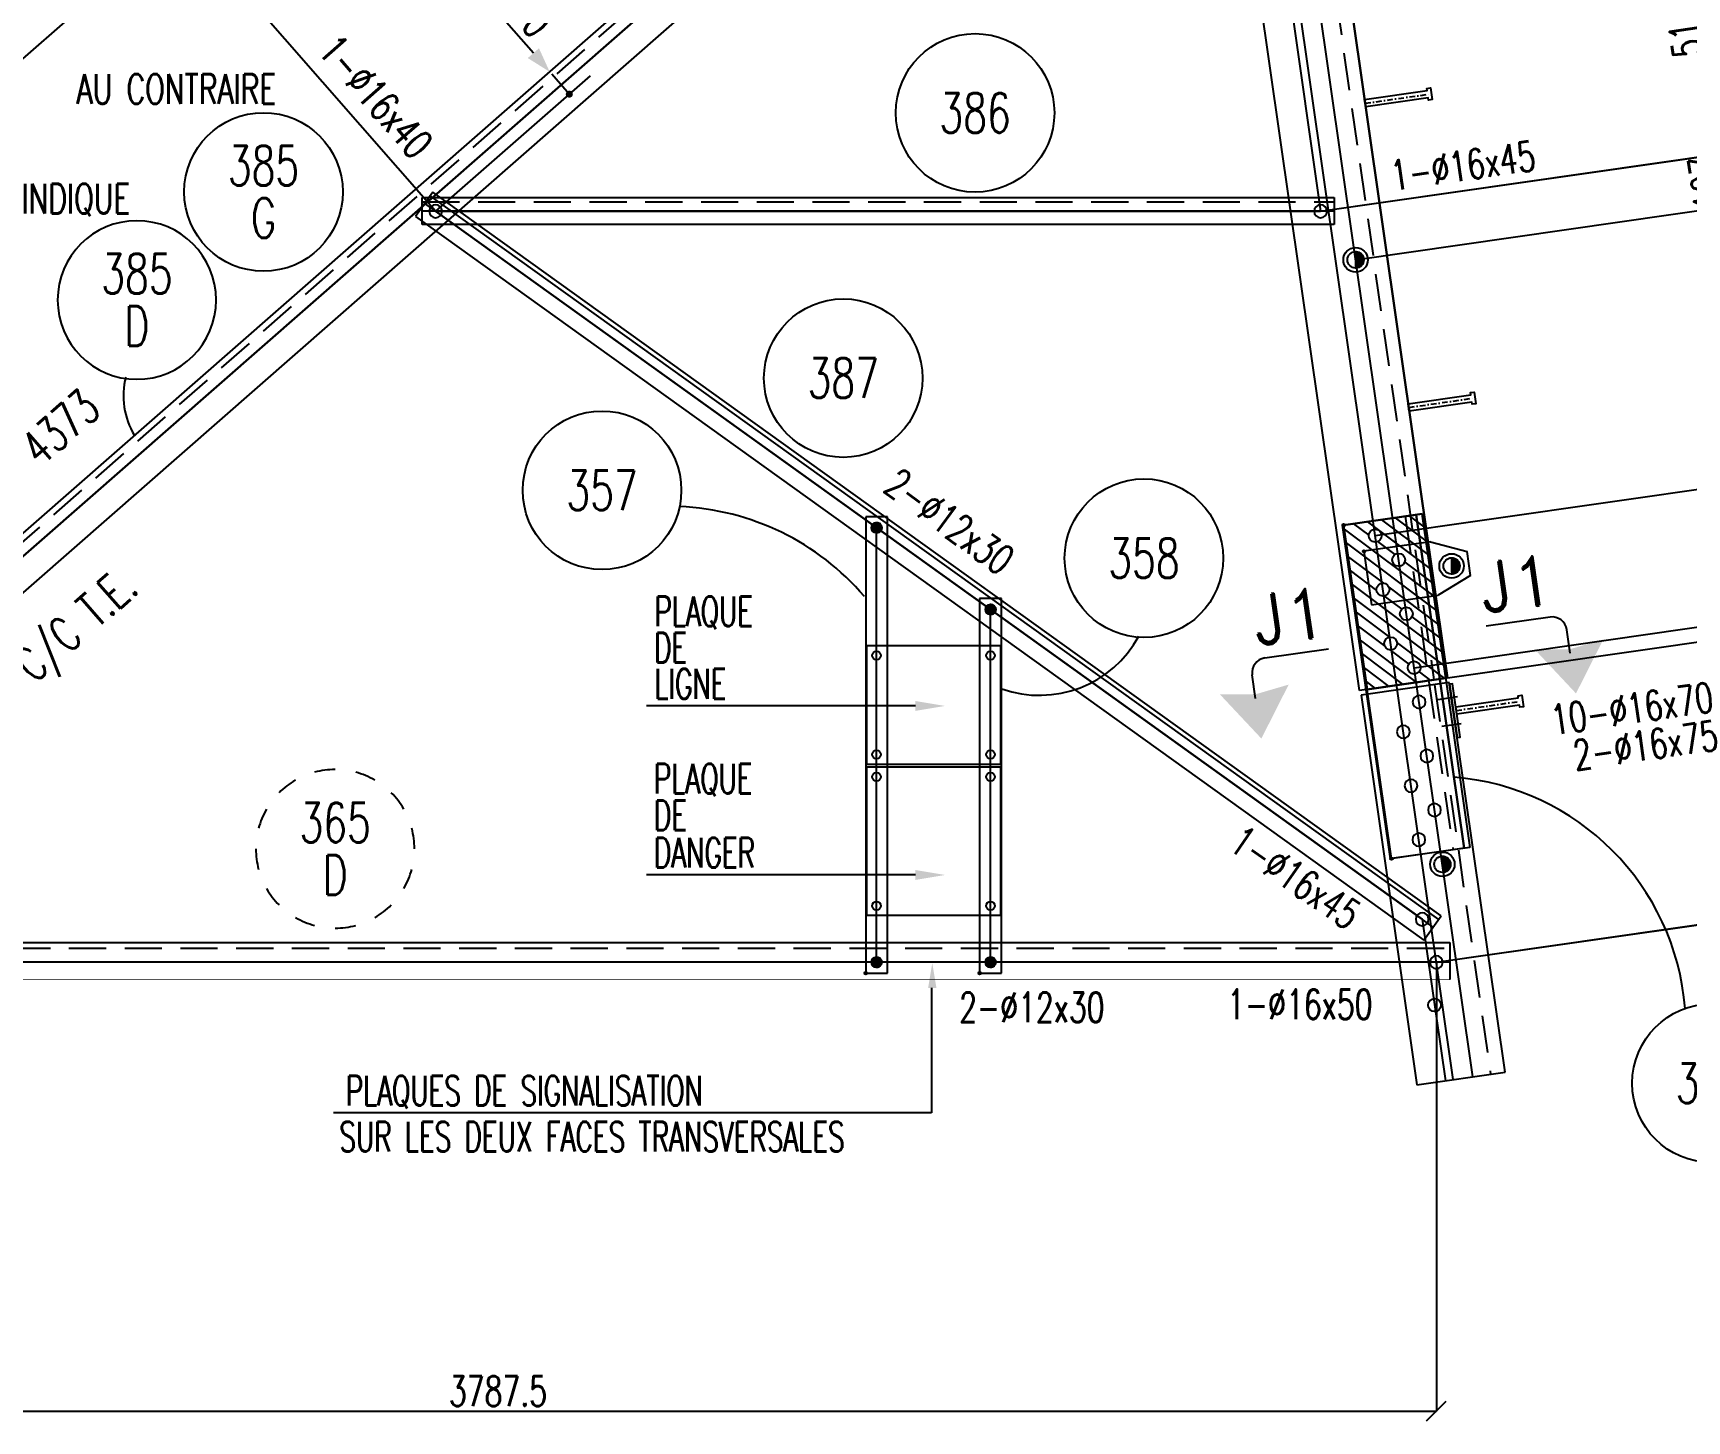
# Model space of a CAD drawing. Extents: x 142141 to 158361, y -148739 to -137259.
# Drawn here: x 149598 to 152935, y -146010 to -143209 of the extents above; entities that cross this region are included whole.
import ezdxf
from ezdxf.enums import TextEntityAlignment as Align

# ---------------------------------------------------------------- set-up
doc = ezdxf.new("R2010")
doc.units = 0
doc.header["$LTSCALE"] = 150
doc.header["$MEASUREMENT"] = 0
doc.header["$PDMODE"] = 33
doc.header["$PDSIZE"] = 5
doc.linetypes.add('DASHDOT', pattern=[1, 0.5, -0.25, 0, -0.25])
doc.linetypes.add('DASHED', pattern=[0.75, 0.5, -0.25])
doc.layers.get('0').update_dxf_attribs({"linetype": 'CONTINUOUS'})
for name, color, linetype in [('ASSI', 6, 'CONTINUOUS'), ('BOLLINI_1', 7, 'CONTINUOUS'), ('BOLLINI_5', 7, 'CONTINUOUS'), ('Echelon', 3, 'CONTINUOUS'), ('FORI', 2, 'CONTINUOUS'), ('LINEA_ANG', 2, 'CONTINUOUS'), ('LINEE_PIASTRA', 2, 'CONTINUOUS'), ('LINEE_PIASTRE', 2, 'CONTINUOUS'), ('LS', 7, 'CONTINUOUS'), ('LSP', 3, 'CONTINUOUS'), ('MZ', 6, 'DASHDOT'), ('PIASTRE', 5, 'CONTINUOUS'), ('QT_MAL', 7, 'CONTINUOUS'), ('QT_MPR', 7, 'CONTINUOUS'), ('QT_MSP', 7, 'CONTINUOUS'), ('TESTI_A_P', 7, 'CONTINUOUS'), ('TRAT-Y', 7, 'DASHED')]:
    doc.layers.add(name, color=color, linetype=linetype)
doc.styles.add('QUOTE', font='ROMANS8.SHX', dxfattribs={"width": 0.7})
doc.styles.add('RD', font='ROMAND8.SHX', dxfattribs={"width": 0.7})
doc.styles.add('RQL', font='ROMANS8.SHX', dxfattribs={"width": 0.7})
doc.styles.add('RS', font='ROMANS8.shx', dxfattribs={"width": 0.7})
doc.styles.get("Standard").update_dxf_attribs({"font": 'ROMANS8.SHX', "width": 0.7})
doc.dimstyles.new('FRECCE1', dxfattribs={"dimtxt": 60, "dimasz": 6.6667, "dimexe": 0, "dimexo": 0, "dimgap": 1, "dimtad": 1, "dimzin": 0, "dimdsep": 46, "dimtxsty": 'RS', "dimblk1": 'QUOTP', "dimblk2": 'QUOTF', "dimsah": 1, "dimcen": 0, "dimclrd": 2, "dimclre": 2, "dimclrt": 7, "dimadec": 0, "dimazin": 0, "dimtfac": 1, "dimtix": 1, "dimtmove": 2, "dimatfit": 3, "dimldrblk": 'QUOTP', "dimfxl": 1, "dimtolj": 1, "dimtzin": 0, "dimarcsym": 0})
doc.dimstyles.new('TRATTO', dxfattribs={"dimscale": 0, "dimtxt": 60, "dimasz": 40, "dimexe": 0, "dimexo": 0, "dimgap": 10, "dimtad": 1, "dimrnd": 0.5, "dimdsep": 46, "dimtxsty": 'RS', "dimblk1": 'OBLIQUE', "dimblk2": 'OBLIQUE', "dimsah": 1, "dimcen": 0.09, "dimclrd": 2, "dimclre": 2, "dimclrt": 7, "dimadec": 0, "dimazin": 0, "dimtfac": 1, "dimtix": 1, "dimtmove": 2, "dimatfit": 3, "dimfxl": 1, "dimtolj": 1, "dimtzin": 0, "dimarcsym": 0})

# ---------------------------------------------------------------- blocks, each defined once
blk = doc.blocks.new('P20')
at = {"color": 0}
for p, q in [((0, 0.98), (0.02, 1)), ((0, 0.94), (0.06, 1)), ((1, -0.01), (0, 0.99)), ((0, 0.89), (0.1, 0.99)), ((0, 0.85), (0.14, 0.99)), ((0, 0.8), (0.18, 0.98)), ((0, 0.76), (0.22, 0.98)), ((0, 0.71), (0.25, 0.97)), ((0, 0.67), (0.29, 0.96)), ((1, -0.05), (0, 0.95)), ((0, 0.62), (0.32, 0.95)), ((0, 0.58), (0.36, 0.93)), ((0, 0.53), (0.39, 0.92)), ((0, 0.49), (0.42, 0.91)), ((1, -0.09), (0, 0.9)), ((0, 0.44), (0.45, 0.89)), ((0, 0.4), (0.48, 0.88)), ((0.99, -0.13), (0, 0.86)), ((0, 0.35), (0.51, 0.86)), ((0, 0.31), (0.54, 0.84)), ((0, 0.26), (0.56, 0.83)), ((0.99, -0.17), (0, 0.81)), ((0, 0.22), (0.59, 0.81)), ((0, 0.17), (0.61, 0.79)), ((0.98, -0.21), (0, 0.77)), ((0, 0.13), (0.64, 0.77)), ((0, 0.08), (0.66, 0.75)), ((0, 0.04), (0.69, 0.73)), ((0.97, -0.25), (0, 0.72)), ((0, -0.01), (0.71, 0.7)), ((0.96, -0.28), (0, 0.68)), ((0, -0.05), (0.73, 0.68)), ((0, -0.1), (0.75, 0.66)), ((0.95, -0.32), (0, 0.63)), ((0, -0.14), (0.77, 0.63)), ((0, -0.19), (0.79, 0.61)), ((0.94, -0.35), (0, 0.59)), ((0, -0.23), (0.81, 0.58)), ((0, -0.28), (0.83, 0.56)), ((0.92, -0.38), (0, 0.54)), ((0, -0.32), (0.85, 0.53)), ((0.91, -0.41), (0, 0.5)), ((0, -0.36), (0.87, 0.5)), ((0, -0.41), (0.88, 0.47)), ((0.9, -0.44), (0, 0.45)), ((0, -0.45), (0.9, 0.44)), ((0.88, -0.47), (0, 0.41)), ((0, -0.5), (0.91, 0.41)), ((0, -0.54), (0.92, 0.38)), ((0.87, -0.5), (0, 0.36)), ((0, -0.59), (0.94, 0.35)), ((0.85, -0.53), (0, 0.32)), ((0, -0.63), (0.95, 0.31)), ((0, -0.68), (0.96, 0.28)), ((0.83, -0.56), (0, 0.27)), ((0, -0.72), (0.97, 0.25)), ((0.81, -0.58), (0, 0.23)), ((0, -0.77), (0.98, 0.21)), ((0.79, -0.61), (0, 0.18)), ((0, -0.81), (0.99, 0.17)), ((0.77, -0.63), (0, 0.14)), ((0, -0.86), (0.99, 0.13)), ((0.75, -0.66), (0, 0.09)), ((0, -0.9), (1, 0.09)), ((0.73, -0.68), (0, 0.05)), ((0, -0.95), (1, 0.05)), ((0.71, -0.7), (0, 0.01)), ((0, -0.99), (1, 0.01)), ((1, 0.04), (0.04, 1)), ((1, 0.09), (0.09, 1)), ((0.99, 0.14), (0.14, 0.99)), ((0.98, 0.19), (0.19, 0.98)), ((0.97, 0.25), (0.25, 0.97)), ((0.95, 0.31), (0.31, 0.95)), ((0.92, 0.38), (0.38, 0.92)), ((0.88, 0.47), (0.47, 0.88)), ((0.81, 0.59), (0.59, 0.81)), ((0.69, -0.73), (0, -0.04)), ((0.66, -0.75), (0, -0.08)), ((0.64, -0.77), (0, -0.13)), ((0.61, -0.79), (0, -0.17)), ((0.59, -0.81), (0, -0.22)), ((0.56, -0.83), (0, -0.26)), ((0.54, -0.84), (0, -0.31)), ((0.51, -0.86), (0, -0.35)), ((0.48, -0.88), (0, -0.4)), ((0.45, -0.89), (0, -0.44)), ((0.42, -0.91), (0, -0.49)), ((0.39, -0.92), (0, -0.53)), ((0.36, -0.93), (0, -0.58)), ((0.32, -0.95), (0, -0.62)), ((0.29, -0.96), (0, -0.67)), ((0.25, -0.97), (0, -0.71)), ((0.22, -0.98), (0, -0.76)), ((0.18, -0.98), (0, -0.8)), ((0.14, -0.99), (0, -0.85)), ((0.1, -0.99), (0, -0.89)), ((0.04, -1), (1, -0.04)), ((0.09, -1), (1, -0.09)), ((0.14, -0.99), (0.99, -0.14)), ((0.19, -0.98), (0.98, -0.19)), ((0.25, -0.97), (0.97, -0.25)), ((0.31, -0.95), (0.95, -0.31)), ((0.38, -0.92), (0.92, -0.38)), ((0.47, -0.88), (0.88, -0.47)), ((0.59, -0.81), (0.81, -0.59))]:
    blk.add_line(p, q, dxfattribs=at)
for radius in [1.5, 1]:
    blk.add_circle((0, 0), radius)
blk = doc.blocks.new('MRKR_98')
blk.add_point((0, 0))
at = {"color": 7, "style": 'QUOTE', "width": 0.5, "flags": 1}
for tag, p in [('TI', (3.73, 6.83)), ('AUX2', (3.71, 4.93)), ('NFORI', (3.72, 5.3)), ('DI_S', (3.73, 6.42)), ('D_S', (3.73, 6.02)), ('E_S', (3.73, 5.68)), ('AUX1', (3.73, 4.19)), ('FAM', (3.73, 4.55)), ('COMMESSA', (3.73, 3.85)), ('MD', (3.73, 3.51)), ('MP', (3.73, 3.16)), ('LARGHEZZA', (3.73, 2.82)), ('SPESSORE', (3.73, 2.48)), ('NP', (3.73, 2.14)), ('SV', (3.73, 1.79)), ('PESO', (3.73, 1.45)), ('QUA', (3.73, 1.11)), ('LUN', (3.73, 0.76)), ('PROF', (3.73, 0.42)), ('POS', (3.73, 0.08))]:
    blk.add_attdef(tag, p, '', height=0.2, dxfattribs=at)
at = {"color": 7, "flags": 1}
for tag, p in [('LAV1', (5.26, 6.88)), ('LAV2', (5.26, 6.55)), ('LAV3', (5.26, 6.21)), ('LAV4', (5.26, 5.88)), ('LAV5', (5.26, 5.55)), ('LAV6', (5.26, 5.21)), ('LAV7', (5.26, 4.88)), ('LAV8', (5.26, 4.55)), ('LAV9', (5.26, 4.21)), ('LAV10', (5.26, 3.88))]:
    blk.add_attdef(tag, p, '', height=0.2, dxfattribs=at)
blk = doc.blocks.new('ASSE98')
blk.add_line((0, 0), (1, 0))
at = {"color": 7, "style": 'QUOTE', "width": 0.5, "flags": 1}
for tag, p in [('TI', (1.38308, 6.82731)), ('DI_S', (1.38308, 6.42178)), ('D_S', (1.38308, 6.02092)), ('E_S', (1.38308, 5.68065)), ('NFORI', (1.36454, 5.29792)), ('ALAR', (1.36349, 4.93246)), ('FAM', (1.3775, 4.54645)), ('ALA', (1.38308, 4.19257)), ('DISP2', (1.38308, 3.84971)), ('DISP1', (1.38308, 3.50686)), ('PINZAF', (1.38308, 3.164)), ('PINZAI', (1.38308, 2.82114)), ('TRP', (1.38308, 2.47829)), ('NP', (1.38308, 2.13543)), ('SV', (1.38308, 1.79257)), ('PESO', (1.38308, 1.44971)), ('QUA', (1.38308, 1.10686)), ('LUN', (1.38308, 0.764)), ('PROF', (1.38308, 0.42114)), ('POS', (1.38308, 0.07829))]:
    blk.add_attdef(tag, p, '', height=0.2, dxfattribs=at)
at = {"color": 7, "flags": 1}
for tag, p in [('LAV1', (3.07431, 6.82847)), ('LAV2', (3.07431, 6.49513)), ('LAV3', (3.07431, 6.1618)), ('LAV4', (3.07431, 5.82847)), ('LAV5', (3.07431, 5.49513)), ('LAV6', (3.07431, 5.1618)), ('LAV7', (3.07431, 4.82847)), ('LAV8', (3.07431, 4.49513)), ('LAV9', (3.07431, 4.1618)), ('LAV10', (3.07431, 3.82847))]:
    blk.add_attdef(tag, p, '', height=0.2, dxfattribs=at)
blk = doc.blocks.new('16')
blk.add_circle((0, 0), 1)
blk = doc.blocks.new('A$C6E393FD9')
at = {"layer": 'Echelon'}
blk.add_lwpolyline([(2.5, 0), (0, 19.8), (168.6, 41.4), (167.9, 47.2), (177.8, 48.5), (181.8, 17.1), (171.9, 15.8), (171.2, 21.6), (2.5, 0)], close=True, dxfattribs=at)
at = {"layer": 'MZ', "ltscale": 0.2}
blk.add_line((1.3, 9.9), (179.8, 32.8), dxfattribs=at)
blk = doc.blocks.new('_OBLIQUE')
at = {"color": 0, "linetype": 'ByBlock'}
blk.add_line((-0.5, -0.5), (0.5, 0.5), dxfattribs=at)
blk = doc.blocks.new('*D36')
at = {"layer": 'QT_MPR', "color": 2, "lineweight": -2, "transparency": 16777216}
for p, q in [((151994.7, -142052.9), (153482.5, -141839.4)), ((153482.5, -141839.4), (153699.6, -143352.8)), ((152196, -143568.5), (153699.6, -143352.8))]:
    blk.add_line(p, q, dxfattribs=at)
at = {"layer": 'QT_MPR', "color": 2, "lineweight": -2, "transparency": 16777216, "xscale": 40, "yscale": 40, "zscale": 40}
for p, rotation in [((153482.5, -141839.4), 98.1661393023543), ((153699.6, -143352.8), 278.1661393023543)]:
    blk.add_blockref('_OBLIQUE', p, dxfattribs=dict(at, rotation=rotation))
at = {"layer": 'QT_MPR', "color": 7, "transparency": 16777216, "insert": (153551.4, -142601.8), "char_height": 60, "attachment_point": 5, "rotation": 98.1661, "style": 'RS'}
blk.add_mtext('\\A1;1529', dxfattribs=at)
blk = doc.blocks.new('*D37')
at = {"layer": 'QT_MPR', "color": 2, "lineweight": -2, "transparency": 16777216}
for p, q in [((152196, -143568.5), (153699.6, -143352.8)), ((153699.6, -143352.8), (153917.4, -144870.7)), ((152429.7, -145084.2), (153917.4, -144870.7))]:
    blk.add_line(p, q, dxfattribs=at)
at = {"layer": 'QT_MPR', "color": 2, "lineweight": -2, "transparency": 16777216, "xscale": 40, "yscale": 40, "zscale": 40}
for p, rotation in [((153699.6, -143352.8), 98.1661393023543), ((153917.4, -144870.7), 278.1661393023543)]:
    blk.add_blockref('_OBLIQUE', p, dxfattribs=dict(at, rotation=rotation))
at = {"layer": 'QT_MPR', "color": 7, "transparency": 16777216, "insert": (153768.9, -144117.4), "char_height": 60, "attachment_point": 5, "rotation": 98.1661, "style": 'RS'}
blk.add_mtext('\\A1;1533.5', dxfattribs=at)
blk = doc.blocks.new('*D41')
at = {"layer": 'QT_MPR', "color": 2, "lineweight": -2, "transparency": 16777216}
for p, q in [((151992.3, -142149.2), (153149.5, -141983.1)), ((153149.5, -141983.1), (153353.2, -143402.5)), ((152196, -143568.5), (153353.2, -143402.5))]:
    blk.add_line(p, q, dxfattribs=at)
at = {"layer": 'QT_MPR', "color": 2, "lineweight": -2, "transparency": 16777216, "xscale": 40, "yscale": 40, "zscale": 40}
for p, rotation in [((153149.5, -141983.1), 98.1661393023543), ((153353.2, -143402.5), 278.1661393023543)]:
    blk.add_blockref('_OBLIQUE', p, dxfattribs=dict(at, rotation=rotation))
at = {"layer": 'QT_MPR', "color": 7, "transparency": 16777216, "insert": (153211.7, -142698.5), "char_height": 60, "attachment_point": 5, "rotation": 98.1661, "style": 'RS'}
blk.add_mtext('\\A1;1434', dxfattribs=at)
blk = doc.blocks.new('*D42')
at = {"layer": 'QT_MPR', "color": 2, "lineweight": -2, "transparency": 16777216}
for p, q in [((152196, -143568.5), (153353.2, -143402.5)), ((153353.2, -143402.5), (153447.4, -144059.4)), ((152306.1, -144223.2), (153447.4, -144059.4))]:
    blk.add_line(p, q, dxfattribs=at)
at = {"layer": 'QT_MPR', "color": 2, "lineweight": -2, "transparency": 16777216, "xscale": 40, "yscale": 40, "zscale": 40}
for p, rotation in [((153353.2, -143402.5), 98.1661393023543), ((153447.4, -144059.4), 278.1661393023543)]:
    blk.add_blockref('_OBLIQUE', p, dxfattribs=dict(at, rotation=rotation))
at = {"layer": 'QT_MPR', "color": 7, "transparency": 16777216, "insert": (153360.7, -143736.6), "char_height": 60, "attachment_point": 5, "rotation": 98.1661, "style": 'RS'}
blk.add_mtext('\\A1;663.5', dxfattribs=at)
blk = doc.blocks.new('*D43')
at = {"layer": 'QT_MPR', "color": 2, "lineweight": -2, "transparency": 16777216}
for p, q in [((152306.1, -144223.2), (153447.4, -144059.4)), ((153447.4, -144059.4), (153486.5, -144331.6)), ((152384.8, -144489.7), (153486.5, -144331.6))]:
    blk.add_line(p, q, dxfattribs=at)
at = {"layer": 'QT_MPR', "color": 2, "lineweight": -2, "transparency": 16777216, "xscale": 40, "yscale": 40, "zscale": 40}
for p, rotation in [((153447.4, -144059.4), 98.1661393023543), ((153486.5, -144331.6), 278.1661393023543)]:
    blk.add_blockref('_OBLIQUE', p, dxfattribs=dict(at, rotation=rotation))
at = {"layer": 'QT_MPR', "color": 7, "transparency": 16777216, "insert": (153516.3, -144191.5), "char_height": 60, "attachment_point": 5, "rotation": 98.1661, "style": 'RS'}
blk.add_mtext('\\A1;55x5', dxfattribs=at)
blk = doc.blocks.new('*D44')
at = {"layer": 'QT_MPR', "color": 2, "lineweight": -2, "transparency": 16777216}
for p, q in [((152306.1, -144223.2), (153447.4, -144059.4)), ((153447.4, -144059.4), (153486.5, -144331.6)), ((152384.8, -144489.7), (153486.5, -144331.6))]:
    blk.add_line(p, q, dxfattribs=at)
at = {"layer": 'QT_MPR', "color": 2, "lineweight": -2, "transparency": 16777216, "xscale": 40, "yscale": 40, "zscale": 40}
for p, rotation in [((153447.4, -144059.4), 98.1661393023543), ((153486.5, -144331.6), 278.1661393023543)]:
    blk.add_blockref('_OBLIQUE', p, dxfattribs=dict(at, rotation=rotation))
at = {"layer": 'QT_MPR', "color": 7, "transparency": 16777216, "insert": (153427.4, -144201.2), "char_height": 60, "attachment_point": 5, "rotation": 98.1661, "style": 'RS'}
blk.add_mtext('\\A1;275', dxfattribs=at)
blk = doc.blocks.new('*D45')
at = {"layer": 'QT_MPR', "color": 2, "lineweight": -2, "transparency": 16777216}
for p, q in [((152384.8, -144489.7), (153140.1, -144381.4)), ((153140.1, -144381.4), (153144.3, -144411)), ((152452.4, -144510.3), (153144.3, -144411))]:
    blk.add_line(p, q, dxfattribs=at)
at = {"layer": 'QT_MPR', "color": 2, "lineweight": -2, "transparency": 16777216, "xscale": 40, "yscale": 40, "zscale": 40}
for p, rotation in [((153140.1, -144381.4), 98.1661393023543), ((153144.3, -144411), 278.1661393023543)]:
    blk.add_blockref('_OBLIQUE', p, dxfattribs=dict(at, rotation=rotation))
at = {"layer": 'QT_MPR', "color": 7, "transparency": 16777216, "insert": (153210.4, -144419.4), "char_height": 60, "attachment_point": 5, "rotation": 98.1661, "style": 'RS'}
blk.add_mtext('\\A1;30', dxfattribs=at)
blk = doc.blocks.new('*D46')
at = {"layer": 'QT_MPR', "color": 2, "lineweight": -2, "transparency": 16777216}
for p, q in [((152384.8, -144489.7), (153486.5, -144331.6)), ((153486.5, -144331.6), (153571, -144920.5)), ((152429.7, -145084.2), (153571, -144920.5))]:
    blk.add_line(p, q, dxfattribs=at)
at = {"layer": 'QT_MPR', "color": 2, "lineweight": -2, "transparency": 16777216, "xscale": 40, "yscale": 40, "zscale": 40}
for p, rotation in [((153486.5, -144331.6), 98.1661393023543), ((153571, -144920.5), 278.1661393023543)]:
    blk.add_blockref('_OBLIQUE', p, dxfattribs=dict(at, rotation=rotation))
at = {"layer": 'QT_MPR', "color": 7, "transparency": 16777216, "insert": (153491.4, -144647.1), "char_height": 60, "attachment_point": 5, "rotation": 98.1661, "style": 'RS'}
blk.add_mtext('\\A1;595', dxfattribs=at)
blk = doc.blocks.new('*D50')
at = {"layer": 'QT_MSP', "color": 2, "lineweight": -2, "transparency": 16777216}
for p, q in [((152178.6, -143052.9), (152933.9, -142944.5)), ((152933.9, -142944.5), (153006.7, -143452.2)), ((152196, -143568.5), (153006.7, -143452.2))]:
    blk.add_line(p, q, dxfattribs=at)
at = {"layer": 'QT_MSP', "color": 2, "lineweight": -2, "transparency": 16777216, "xscale": 40, "yscale": 40, "zscale": 40}
for p, rotation in [((152933.9, -142944.5), 98.1661393023543), ((153006.7, -143452.2), 278.1661393023543)]:
    blk.add_blockref('_OBLIQUE', p, dxfattribs=dict(at, rotation=rotation))
at = {"layer": 'QT_MSP', "color": 7, "transparency": 16777216, "insert": (152930.7, -143204), "char_height": 60, "attachment_point": 5, "rotation": 98.1661, "style": 'RS'}
blk.add_mtext('\\A1;513', dxfattribs=at)
blk = doc.blocks.new('*D51')
at = {"layer": 'QT_MSP', "color": 2, "lineweight": -2, "transparency": 16777216}
for p, q in [((152196, -143568.5), (153006.7, -143452.2)), ((153006.7, -143452.2), (153021.9, -143558.2)), ((152266.7, -143666.6), (153021.9, -143558.2))]:
    blk.add_line(p, q, dxfattribs=at)
at = {"layer": 'QT_MSP', "color": 2, "lineweight": -2, "transparency": 16777216, "xscale": 40, "yscale": 40, "zscale": 40}
for p, rotation in [((153006.7, -143452.2), 98.1661393023543), ((153021.9, -143558.2), 278.1661393023543)]:
    blk.add_blockref('_OBLIQUE', p, dxfattribs=dict(at, rotation=rotation))
at = {"layer": 'QT_MSP', "color": 7, "transparency": 16777216, "insert": (152974.7, -143510.9), "char_height": 60, "attachment_point": 5, "rotation": 98.1661, "style": 'RS'}
blk.add_mtext('\\A1;107', dxfattribs=at)
blk = doc.blocks.new('*D52')
at = {"layer": 'QT_MSP', "color": 2, "lineweight": -2, "transparency": 16777216}
for p, q in [((152266.7, -143666.6), (153021.9, -143558.2)), ((153021.9, -143558.2), (153101, -144109.1)), ((152306.1, -144223.2), (153101, -144109.1))]:
    blk.add_line(p, q, dxfattribs=at)
at = {"layer": 'QT_MSP', "color": 2, "lineweight": -2, "transparency": 16777216, "xscale": 40, "yscale": 40, "zscale": 40}
for p, rotation in [((153021.9, -143558.2), 98.1661393023543), ((153101, -144109.1), 278.1661393023543)]:
    blk.add_blockref('_OBLIQUE', p, dxfattribs=dict(at, rotation=rotation))
at = {"layer": 'QT_MSP', "color": 7, "transparency": 16777216, "insert": (153021.9, -143839.4), "char_height": 60, "attachment_point": 5, "rotation": 98.1661, "style": 'RS'}
blk.add_mtext('\\A1;556.5', dxfattribs=at)
blk = doc.blocks.new('www')
at = {"linetype": 'Continuous'}
for start, end in [(120, 135), (90, 105), (60, 75), (30, 45), (150, 165), (0, 15), (180, 195), (330, 345), (210, 225), (300, 315), (240, 255), (270, 285)]:
    blk.add_arc((0, 0), 8, start, end, dxfattribs=at)
at = {"color": 3, "style": 'RQL', "width": 0.7}
for tag, p in [('POS3', (0, 0.65)), ('POS2', (0, -4.63))]:
    blk.add_attdef(tag, text='', height=4, dxfattribs=at).set_placement(p, align=Align.CENTER)
at = {"style": 'RQL', "width": 0.7, "flags": 1}
blk.add_attdef('TIPO', text='', height=3, dxfattribs=at).set_placement((0, 0), align=Align.MIDDLE_CENTER)
blk = doc.blocks.new('YYY')
blk.add_circle((0, 0), 8)
at = {"color": 3, "style": 'RQL', "width": 0.7}
for tag, p in [('POS3', (0, 0.65)), ('POS2', (0, -4.63))]:
    blk.add_attdef(tag, text='', height=4, dxfattribs=at).set_placement(p, align=Align.CENTER)
at = {"style": 'RQL', "width": 0.7, "flags": 1}
blk.add_attdef('TIPO', text='', height=3, dxfattribs=at).set_placement((0, 0), align=Align.MIDDLE_CENTER)
blk = doc.blocks.new('*D79')
at = {"layer": 'QT_MPR', "color": 2, "lineweight": -2, "transparency": 16777216}
for p, q in [((148245.8, -144427), (149895.8, -142981.5)), ((150410.1, -143568.5), (149895.8, -142981.5)), ((148743.6, -144995.3), (148245.8, -144427))]:
    blk.add_line(p, q, dxfattribs=at)
at = {"layer": 'QT_MPR', "color": 2, "lineweight": -2, "transparency": 16777216, "xscale": 40, "yscale": 40, "zscale": 40}
for p, rotation in [((149895.8, -142981.5), 41.22075103984163), ((148245.8, -144427), 221.2207510398417)]:
    blk.add_blockref('_OBLIQUE', p, dxfattribs=dict(at, rotation=rotation))
at = {"layer": 'QT_MPR', "color": 7, "transparency": 16777216, "insert": (149082.3, -143607.4), "char_height": 60, "attachment_point": 5, "rotation": 41.2208, "style": 'RS'}
blk.add_mtext('\\A1;2193.5', dxfattribs=at)
blk = doc.blocks.new('*D80')
at = {"layer": 'QT_MPR', "color": 2, "lineweight": -2, "transparency": 16777216}
for p, q in [((149895.8, -142981.5), (151494.5, -141580.9)), ((151992.3, -142149.2), (151494.5, -141580.9)), ((150410.1, -143568.5), (149895.8, -142981.5))]:
    blk.add_line(p, q, dxfattribs=at)
at = {"layer": 'QT_MPR', "color": 2, "lineweight": -2, "transparency": 16777216, "xscale": 40, "yscale": 40, "zscale": 40}
for p, rotation in [((151494.5, -141580.9), 41.22075103984163), ((149895.8, -142981.5), 221.2207510398417)]:
    blk.add_blockref('_OBLIQUE', p, dxfattribs=dict(at, rotation=rotation))
at = {"layer": 'QT_MPR', "color": 7, "transparency": 16777216, "insert": (150586.3, -142299.9), "char_height": 60, "attachment_point": 5, "rotation": 41.2208, "style": 'RS'}
blk.add_mtext('\\A1;2125.5', dxfattribs=at)
blk = doc.blocks.new('QUOTP')
at = {"layer": 'ASSI', "color": 2, "const_width": 1.07}
blk.add_lwpolyline([(-0.53, 0, 1), (0.53, 0, 1)], format="xyb", close=True, dxfattribs=at)
blk = doc.blocks.new('QUOTF')
at = {"layer": 'LS', "color": 2}
blk.add_line((7.5, 0), (25.5, 0), dxfattribs=at)
blk.add_solid([(7.5, 2.25), (0, 0), (7.5, -2.25)], dxfattribs=at)
blk = doc.blocks.new('*D152')
at = {"layer": 'QT_MAL', "color": 2, "lineweight": -2, "transparency": 16777216}
for p, q in [((150675.5, -143327.2), (150644.7, -143292.1)), ((150679.9, -143332.2), (150679.9, -143332.2))]:
    blk.add_line(p, q, dxfattribs=at)
at = {"layer": 'QT_MAL', "color": 2, "lineweight": -2, "transparency": 16777216, "xscale": 6.6667, "yscale": 6.6667, "zscale": 6.6667}
for name, p, rotation in [('QUOTF', (150640.3, -143287.1), 131.2207510390867), ('QUOTP', (150679.9, -143332.2), 311.2207510390867)]:
    blk.add_blockref(name, p, dxfattribs=dict(at, rotation=rotation))
at = {"layer": 'QT_MAL', "color": 7, "transparency": 16777216, "insert": (150603.2, -143176.1), "char_height": 60, "attachment_point": 5, "rotation": 311.2208, "style": 'RS'}
blk.add_mtext('\\A1;60', dxfattribs=at)
blk = doc.blocks.new('xxx')
blk.add_circle((0, 0), 8)
at = {"color": 3, "style": 'RQL', "width": 0.7}
blk.add_attdef('POS', text='', height=4, dxfattribs=at).set_placement((0, 0), align=Align.MIDDLE)
at = {"style": 'RQL', "width": 0.7, "flags": 1}
for tag, p in [('POS1', (-0.39, -5.42)), ('TIPO', (-0.39, -8.66))]:
    blk.add_attdef(tag, p, '', height=2, dxfattribs=at)
blk = doc.blocks.new('*D95')
at = {"layer": 'LS', "color": 2, "lineweight": -2, "transparency": 16777216}
for p, q in [((148642.1, -145084.2), (148642.1, -145989.9)), ((152429.7, -145084.2), (152429.7, -145989.9)), ((148642.1, -145989.9), (152429.7, -145989.9))]:
    blk.add_line(p, q, dxfattribs=at)
at = {"layer": 'LS', "color": 2, "lineweight": -2, "transparency": 16777216, "xscale": 40, "yscale": 40, "zscale": 40, "rotation": 180}
blk.add_blockref('_OBLIQUE', (148642.1, -145989.9), dxfattribs=at)
at = {"layer": 'LS', "color": 2, "lineweight": -2, "transparency": 16777216, "xscale": 40, "yscale": 40, "zscale": 40}
blk.add_blockref('_OBLIQUE', (152429.7, -145989.9), dxfattribs=at)
at = {"layer": 'LS', "color": 7, "transparency": 16777216, "insert": (150535.9, -145949.9), "char_height": 60, "attachment_point": 5, "style": 'RS'}
blk.add_mtext('\\A1;3787.5', dxfattribs=at)
blk = doc.blocks.new('bull')
at = {"style": 'RS', "width": 0.7, "flags": 1}
for tag, p in [('NN', (-12.25, 0)), ('DIAMETRO', (0, -4.86)), ('SERRAGGIO', (0, -9.71)), ('LUNGHEZZA', (0, -14.57)), ('NB', (0, -19.43)), ('TIPO', (0, -24.12)), ('EL', (-0.14, -29))]:
    blk.add_attdef(tag, p, '', height=3, dxfattribs=at)
at = {"style": 'RS', "width": 0.7}
blk.add_attdef('BULLONE', (0, 0), '', height=3, dxfattribs=at)
blk = doc.blocks.new('12')
at = {"color": 0}
for p, q in [((-1, 0.06), (-0.06, 1)), ((-1, 0.01), (-0.01, 1)), ((-1, -0.03), (0.03, 1)), ((-1, -0.07), (0.07, 1)), ((0.09, -1), (-1, 0.09)), ((0.05, -1), (-1, 0.05)), ((0, -1), (-1, 0)), ((-0.99, 0.16), (-0.16, 0.99)), ((-0.99, 0.11), (-0.11, 0.99)), ((-0.99, -0.11), (0.11, 0.99)), ((-0.99, -0.15), (0.15, 0.99)), ((0.17, -0.99), (-0.99, 0.17)), ((0.13, -0.99), (-0.99, 0.13)), ((-0.98, 0.22), (-0.22, 0.98)), ((-0.98, -0.19), (0.19, 0.98)), ((0.21, -0.98), (-0.98, 0.21)), ((-0.97, -0.23), (0.23, 0.97)), ((0.24, -0.97), (-0.97, 0.24)), ((-0.96, 0.28), (-0.28, 0.96)), ((-0.96, -0.27), (0.27, 0.96)), ((0.28, -0.96), (-0.96, 0.28)), ((-0.95, -0.3), (0.3, 0.95)), ((0.31, -0.95), (-0.95, 0.31)), ((-0.94, 0.34), (-0.34, 0.94)), ((-0.94, -0.33), (0.33, 0.94)), ((0.35, -0.94), (-0.94, 0.35)), ((-0.93, -0.37), (0.37, 0.93)), ((0.38, -0.93), (-0.93, 0.38)), ((-0.92, -0.4), (0.4, 0.92)), ((-0.91, 0.42), (-0.42, 0.91)), ((0.41, -0.91), (-0.91, 0.41)), ((-0.9, -0.43), (0.43, 0.9)), ((0.44, -0.9), (-0.9, 0.44)), ((-0.89, -0.46), (0.46, 0.89)), ((0.47, -0.88), (-0.88, 0.47)), ((-0.87, -0.49), (0.49, 0.87)), ((0.5, -0.87), (-0.87, 0.5)), ((-0.86, 0.52), (-0.52, 0.86)), ((-0.86, -0.52), (0.52, 0.86)), ((0.53, -0.85), (-0.85, 0.53)), ((-0.84, -0.54), (0.54, 0.84)), ((0.55, -0.83), (-0.83, 0.55)), ((-0.82, -0.57), (0.57, 0.82)), ((0.58, -0.81), (-0.81, 0.58)), ((-0.8, -0.6), (0.6, 0.8)), ((0.61, -0.79), (-0.79, 0.61)), ((-0.78, -0.62), (0.62, 0.78)), ((0.63, -0.78), (-0.78, 0.63)), ((-0.76, -0.65), (0.65, 0.76)), ((0.66, -0.75), (-0.75, 0.66)), ((-0.74, -0.67), (0.67, 0.74)), ((0.68, -0.73), (-0.73, 0.68)), ((-0.72, -0.69), (0.69, 0.72)), ((0.7, -0.71), (-0.71, 0.7)), ((-0.7, -0.72), (0.72, 0.7)), ((0.73, -0.69), (-0.69, 0.73)), ((0.75, -0.67), (-0.67, 0.75)), ((-0.67, -0.74), (0.74, 0.67)), ((-0.65, -0.76), (0.76, 0.65)), ((0.77, -0.64), (-0.64, 0.77)), ((-0.63, -0.78), (0.78, 0.63)), ((0.79, -0.62), (-0.62, 0.79)), ((-0.6, -0.8), (0.8, 0.6)), ((0.81, -0.59), (-0.59, 0.81)), ((-0.57, -0.82), (0.82, 0.57)), ((0.83, -0.56), (-0.56, 0.83)), ((-0.55, -0.84), (0.84, 0.55)), ((0.84, -0.54), (-0.54, 0.84)), ((-0.52, -0.85), (0.85, 0.52)), ((0.86, -0.51), (-0.51, 0.86)), ((-0.49, -0.87), (0.87, 0.49)), ((0.88, -0.48), (-0.48, 0.88)), ((-0.46, -0.89), (0.89, 0.46)), ((0.89, -0.45), (-0.45, 0.89)), ((-0.43, -0.9), (0.9, 0.43)), ((0.91, -0.42), (-0.42, 0.91)), ((-0.4, -0.92), (0.92, 0.4)), ((0.92, -0.39), (-0.39, 0.92)), ((-0.37, -0.93), (0.93, 0.37)), ((0.93, -0.36), (-0.36, 0.93)), ((-0.34, -0.94), (0.94, 0.34)), ((0.95, -0.33), (-0.33, 0.95)), ((-0.3, -0.95), (0.95, 0.3)), ((0.96, -0.29), (-0.29, 0.96)), ((-0.27, -0.96), (0.96, 0.27)), ((0.97, -0.26), (-0.26, 0.97)), ((-0.23, -0.97), (0.97, 0.23)), ((0.98, -0.22), (-0.22, 0.98)), ((-0.2, -0.98), (0.98, 0.2)), ((0.98, -0.18), (-0.18, 0.98)), ((-0.16, -0.99), (0.99, 0.16)), ((0.99, -0.14), (-0.14, 0.99)), ((-0.12, -0.99), (0.99, 0.12)), ((0.99, -0.1), (-0.1, 0.99)), ((-0.08, -1), (1, 0.08)), ((1, -0.06), (-0.06, 1)), ((-0.04, -1), (1, 0.04)), ((1, -0.02), (-0.02, 1)), ((1, 0.02), (0.02, 1)), ((1, 0.07), (0.07, 1)), ((0.99, 0.12), (0.12, 0.99)), ((0.98, 0.17), (0.17, 0.98)), ((0.97, 0.23), (0.23, 0.97)), ((0.96, 0.29), (0.29, 0.96)), ((0.93, 0.36), (0.36, 0.93)), ((0.9, 0.44), (0.44, 0.9)), ((0.84, 0.55), (0.55, 0.84)), ((-0.04, -1), (-1, -0.04)), ((-0.09, -1), (-1, -0.09)), ((-0.14, -0.99), (-0.99, -0.14)), ((-0.2, -0.98), (-0.98, -0.2)), ((-0.25, -0.97), (-0.97, -0.25)), ((-0.32, -0.95), (-0.95, -0.32)), ((-0.39, -0.92), (-0.92, -0.39)), ((-0.48, -0.88), (-0.88, -0.48)), ((-0.6, -0.8), (-0.8, -0.6)), ((0.01, -1), (1, -0.01)), ((0.05, -1), (1, -0.05)), ((0.1, -0.99), (0.99, -0.1)), ((0.15, -0.99), (0.99, -0.15)), ((0.21, -0.98), (0.98, -0.21)), ((0.27, -0.96), (0.96, -0.27)), ((0.33, -0.94), (0.94, -0.33)), ((0.41, -0.91), (0.91, -0.41)), ((0.5, -0.87), (0.87, -0.5)), ((0.66, -0.75), (0.75, -0.66))]:
    blk.add_line(p, q, dxfattribs=at)
blk.add_circle((0, 0), 1)

msp = doc.modelspace()

# ---------------------------------------------------------------- hatches: boundary and pattern name
at = {"layer": 'LS'}
h = msp.add_hatch(dxfattribs=at)
h.set_pattern_fill('_U', color=6, scale=20, angle=323.166139, style=0, pattern_type=0)
h.set_pattern_definition([(323.166139, (1487.942, -27343.118), (11.9899342, 16.0075444), [])])
edge = h.paths.add_edge_path(flags=16)
edge.add_arc((152306.135, -144223.208), 13, 0, 360)
edge = h.paths.add_edge_path(flags=16)
edge.add_arc((152353.542, -144271.969), 13, 0, 360)
edge = h.paths.add_edge_path(flags=16)
edge.add_arc((152321.76, -144332.093), 13, 0, 360)
edge = h.paths.add_edge_path(flags=16)
edge.add_arc((152369.167, -144380.854), 13, 0, 360)
edge = h.paths.add_edge_path(flags=16)
edge.add_arc((152337.385, -144440.978), 13, 0, 360)
edge = h.paths.add_edge_path(flags=16)
edge.add_arc((152384.792, -144489.738), 13, 0, 360)
h.paths.add_polyline_path([(152242.482, -144202.035), (152290.067, -144533.638), (152448.444, -144510.911), (152400.86, -144179.308)])

# ---------------------------------------------------------------- linework, layer by layer
at = {"layer": 'LINEA_ANG'}
for p, q in [((151583.801, -138457.322), (152452.399, -144510.318)), ((152274.225, -144535.886), (151405.626, -138482.89)), ((148700.216, -144986.781), (151989.483, -142105.141)), ((152048.79, -142172.837), (148791.866, -145026.142)), ((150404.518, -143530.05), (150369.534, -143578.796)), ((150383.128, -143595.541), (150383.128, -143540.541)), ((150383.128, -143540.541), (152223.128, -143540.541)), ((152434.394, -144997.944), (150399.271, -143537.362)), ((152439.642, -144990.632), (150404.518, -143530.05)), ((152223.128, -143540.541), (152223.128, -143595.541)), ((150369.534, -143578.796), (152404.658, -145039.378)), ((152223.128, -143595.541), (150383.128, -143595.541)), ((152240.502, -144202.319), (152388.981, -144181.013)), ((152388.981, -144181.013), (152485.571, -144854.118)), ((152337.092, -144875.424), (152240.502, -144202.319)), ((152452.399, -144510.318), (152274.225, -144535.886)), ((152455.778, -144519.783), (152277.603, -144545.351)), ((152277.603, -144545.351), (152390.386, -145331.3)), ((152568.561, -145305.732), (152455.778, -144519.783)), ((152485.571, -144854.118), (152337.092, -144875.424)), ((152404.658, -145039.378), (152439.642, -144990.632)), ((148545.099, -145044.228), (152457.099, -145044.228)), ((152457.099, -145044.228), (152457.099, -145119.228)), ((152390.386, -145331.3), (152568.561, -145305.732))]:
    msp.add_line(p, q, dxfattribs=at)
at = {"layer": 'LINEA_ANG', "const_width": 1}
msp.add_lwpolyline([(152457.099, -145119.228), (148545.099, -145119.228)], dxfattribs=at)
at = {"layer": 'LINEE_PIASTRA'}
for p, q in [((152418.007, -144235.442), (152491.558, -144255.194)), ((152498.518, -144303.698), (152433.489, -144343.337))]:
    msp.add_line(p, q, dxfattribs=at)
at = {"layer": 'LINEE_PIASTRE'}
for p, q in [((152400.86, -144179.308), (152242.482, -144202.035)), ((152242.483, -144202.04), (152400.86, -144179.313)), ((152448.444, -144510.911), (152400.86, -144179.308)), ((152400.86, -144179.313), (152497.45, -144852.418)), ((151321.973, -144185.2), (151277.973, -144185.2)), ((151277.973, -144185.2), (151277.973, -145106.2)), ((151321.973, -145106.2), (151321.973, -144185.2)), ((152242.482, -144202.035), (152290.067, -144533.638)), ((152339.073, -144875.145), (152242.483, -144202.04)), ((152418.007, -144235.442), (152283.386, -144254.76)), ((152283.386, -144254.76), (152298.868, -144362.654)), ((152498.518, -144303.698), (152491.558, -144255.194)), ((151551.973, -144350.213), (151507.973, -144350.213)), ((151507.973, -144350.213), (151507.973, -145106.254)), ((151551.973, -145106.254), (151551.973, -144350.213)), ((152298.868, -144362.654), (152433.489, -144343.337)), ((152290.067, -144533.638), (152448.444, -144510.911)), ((152497.45, -144852.418), (152339.073, -144875.145)), ((151277.973, -145106.2), (151321.973, -145106.2)), ((151507.973, -145106.254), (151551.973, -145106.254))]:
    msp.add_line(p, q, dxfattribs=at)
at = {"layer": 'LS', "color": 6}
for p, q in [((152463.662, -145320.968), (151480.937, -138472.664)), ((152503.256, -145315.286), (151520.531, -138466.982)), ((151965.359, -141961.09), (152196.026, -143568.541)), ((148642.099, -145084.228), (151992.347, -142149.164)), ((150721.877, -143295.426), (150410.128, -143568.541)), ((150410.128, -143568.541), (152196.026, -143568.541)), ((150410.128, -143568.541), (152401.068, -144997.413)), ((151299.973, -145084.228), (151299.973, -144207.172)), ((151529.973, -145084.228), (151529.973, -144372.24)), ((152432.649, -144553.597), (152472.096, -144547.936)), ((152440.461, -144608.039), (152479.908, -144602.379)), ((152401.068, -144997.413), (152447.824, -145323.241)), ((151410.798, -145135.939), (151410.798, -145388.212)), ((151410.798, -145388.212), (150203.722, -145388.212))]:
    msp.add_line(p, q, dxfattribs=at)
for points in [[(151279.973, -144445.073), (151549.973, -144445.073), (151549.973, -144685.073), (151279.973, -144685.073)], [(151279.973, -144690.073), (151549.973, -144690.073), (151549.973, -144990.073), (151279.973, -144990.073)]]:
    msp.add_lwpolyline(points, close=True, dxfattribs=at)
at = {"layer": 'LS', "color": 2}
msp.add_lwpolyline([(152456.231, -144522.936), (152471.713, -144630.831), (152477.653, -144629.979), (152462.17, -144522.084)], close=True, dxfattribs=at)
at = {"layer": 'LS', "color": 6}
for points in [[(151378.337, -144566.919), (150835.518, -144566.919)], [(151378.337, -144908.033), (150835.518, -144908.033)], [(151410.798, -145277.537), (151410.798, -145388.212)]]:
    msp.add_lwpolyline(points, dxfattribs=at)
at = {"layer": 'LS', "color": 7}
for centre in [(151299.973, -144465.073), (151529.973, -144465.073), (151299.973, -144665.073), (151529.973, -144665.073), (151299.973, -144710.073), (151529.973, -144710.073), (151299.973, -144970.073), (151529.973, -144970.073)]:
    msp.add_circle(centre, 8.75, dxfattribs=at)
at = {"layer": 'LS', "color": 6}
for centre, radius, start, end in [((149935.415, -143940.781), 155.429, 165.977034, 210.977516), ((150881.483, -144681.421), 517.195, 40.396374, 87.671344), ((151628.504, -144316.323), 229.007, 250.655614, 331.383886), ((152424.634, -145217.693), 508.503, 4.526489, 85.401493)]:
    msp.add_arc(centre, radius, start, end, dxfattribs=at)
for points in [[(151378.337, -144556.919), (151438.337, -144566.919), (151378.337, -144576.919)], [(151378.337, -144898.033), (151438.337, -144908.033), (151378.337, -144918.033)], [(151404.032, -145135.883), (151412.365, -145085.883), (151420.699, -145135.883)]]:
    msp.add_solid(points, dxfattribs=at)
at = {"layer": 'LSP'}
for p, q in [((152659.003, -144387.542), (152530.321, -144406.005)), ((152699.797, -144460.633), (152692.96, -144412.978)), ((152083.485, -144470.124), (152212.167, -144451.658)), ((152064.889, -144551.735), (152058.051, -144504.081))]:
    msp.add_line(p, q, dxfattribs=at)
for centre, start, end in [((152663.264, -144417.238), 8.164903, 98.164903), ((152087.747, -144499.819), 98.166139, 188.166139)]:
    msp.add_arc(centre, 30, start, end, dxfattribs=at)
for points in [[(152711.422, -144541.66), (152766.511, -144432.732), (152698.64, -144452.572)], [(152711.422, -144541.66), (152627.93, -144452.615), (152698.64, -144452.572)], [(152076.517, -144632.763), (151993.022, -144543.72), (152063.733, -144543.675)], [(152076.517, -144632.763), (152131.603, -144523.833), (152063.733, -144543.675)]]:
    msp.add_solid(points, dxfattribs=at)
at = {"layer": 'TRAT-Y'}
for p, q in [((151556.084, -138461.3), (152424.683, -144514.296)), ((148708.783, -144996.56), (151998.05, -142114.919)), ((150383.128, -143549.541), (152223.128, -143549.541)), ((152366.71, -144184.209), (152463.3, -144857.314)), ((152426.082, -144524.044), (152538.865, -145309.993)), ((148545.099, -145055.728), (152457.099, -145055.728))]:
    msp.add_line(p, q, dxfattribs=at)

# ---------------------------------------------------------------- block references
at = {"layer": 'ASSI'}
for p, xscale, rotation in [((152452.399, -144510.318), 6114.999999999999, 98.16613930235411), ((152568.561, -145305.732), 794.0000000000001, 98.16615670567822)]:
    msp.add_blockref('ASSE98', p, dxfattribs=dict(at, xscale=xscale, rotation=rotation))
ref = msp.add_blockref('ASSE98', (152012.656, -142131.372), dxfattribs=dict(at, xscale=4373, rotation=221.2207510398417))
ref.add_attrib('PROF', 'L90x6', (149237.702, -144414.53), dxfattribs={"layer": '0', "color": 2, "height": 70, "rotation": 41.220751, "style": 'QUOTE', "width": 0.7})
ref.add_attrib('LUN', '4373', (149612.537, -144086.147), dxfattribs={"layer": '0', "color": 2, "height": 70, "rotation": 41.220751, "style": 'QUOTE', "width": 0.7})
ref.add_attrib('PESO', '4319 C/C T.E.', (149448.57, -144655.226), dxfattribs={"layer": '0', "color": 2, "height": 70, "rotation": 41.220751, "style": 'QUOTE', "width": 0.7})
ref.add_attrib('SV', 'Lg.', (149496.602, -144187.715), dxfattribs={"layer": '0', "color": 2, "height": 70, "rotation": 41.220751, "style": 'QUOTE', "width": 0.7})
ref.add_attrib('LAV1', 'CB 43x43', (148942.921, -145012.418), dxfattribs={"layer": '0', "color": 7, "height": 60, "rotation": 41.220751, "width": 0.7})
for p, xscale, zscale, rotation in [((152223.128, -143568.541), 1840, 1840, 180), ((152423.316, -145013.38), 2505, 2505, 144.3334797451603), ((152485.571, -144854.118), 679.9999999999997, 679.9999999999997, 98.16613930235567), ((152457.099, -145084.228), 3912, 3912, 180)]:
    msp.add_blockref('ASSE98', p, dxfattribs=dict(at, xscale=xscale, zscale=zscale, rotation=rotation))
at = {"layer": 'BOLLINI_1', "xscale": 20, "yscale": 20, "zscale": 20}
for p, values in [((151498.706, -143369.976), {'POS': '386'}), ((151232.725, -143905.318), {'POS': '387'}), ((150745.922, -144131.727), {'POS': '357'}), ((151839.477, -144268.677), {'POS': '358'}), ((152984.769, -145328.453), {'POS': '322'})]:
    msp.add_blockref('xxx', p, dxfattribs=at).add_auto_attribs(values)
at = {"layer": 'BOLLINI_5', "xscale": 19.99970832482618, "yscale": 19.99970832476798, "zscale": 19.99970832479172}
msp.add_blockref('YYY', (150062.676, -143529.616), dxfattribs=at).add_auto_attribs({'POS3': '385', 'POS2': 'G'})
at = {"layer": 'BOLLINI_5'}
ref = msp.add_blockref('YYY', (149807.218, -143747.653), dxfattribs=dict(at, xscale=-19.99970832482618, yscale=19.99970832476798, zscale=19.99970832479172))
ref.add_attrib('POS3', '385', dxfattribs={"layer": '0', "color": 3, "height": 79.9988, "style": 'RQL', "width": 0.7}).set_placement((149807.218, -143734.714), align=Align.CENTER)
ref.add_attrib('POS2', 'D', dxfattribs={"layer": '0', "color": 3, "height": 79.999, "style": 'RQL', "width": 0.7}).set_placement((149807.218, -143840.26), align=Align.CENTER)
at = {"layer": 'FORI'}
for name, p, xscale, yscale, zscale in [('16', (150410.128, -143568.541), -13, 13, 13), ('16', (152196.026, -143568.541), -13, 13, 13), ('P20', (152266.669, -143666.584), 16.5, 16.5, 16.5), ('12', (151299.973, -144207.172), 10.5, 10.5, 10.5), ('P20', (152460.393, -144284.418), 16.5, 16.5, 16.5), ('12', (151529.973, -144372.24), 10.5, 10.5, 10.5), ('16', (152401.068, -144997.413), -13, 13, 13), ('12', (151299.973, -145084.228), 10.5, 10.5, 10.5), ('12', (151529.973, -145084.228), 10.5, 10.5, 10.5), ('16', (152429.69, -145084.228), -13, 13, 13)]:
    msp.add_blockref(name, p, dxfattribs=dict(at, xscale=xscale, yscale=yscale, zscale=zscale))
for name, p, xscale, yscale, zscale, rotation in [('16', (152306.135, -144223.208), 13, 13, 13, 180), ('16', (152353.542, -144271.969), 13, 13, 13, 180), ('16', (152321.76, -144332.093), 13, 13, 13, 180), ('16', (152369.167, -144380.854), 13, 13, 13, 180), ('16', (152337.385, -144440.978), 13, 13, 13, 180), ('16', (152384.792, -144489.738), 13, 13, 13, 180), ('16', (152394.736, -144559.037), -13, 13, 13, 16.33227860469719), ('16', (152362.954, -144619.161), -13, 13, 13, 16.33227860469719), ('16', (152410.361, -144667.922), -13, 13, 13, 16.33227860469719), ('16', (152378.579, -144728.046), -13, 13, 13, 16.33227860469719), ('16', (152425.986, -144776.807), -13, 13, 13, 16.33227860469719), ('16', (152394.204, -144836.931), -13, 13, 13, 16.33227860469719), ('P20', (152441.727, -144886.513), 16.5, 16.5, 16.5, 7.543052222774048), ('16', (152425.926, -145170.639), 13, 13, 13, 359.766247797)]:
    msp.add_blockref(name, p, dxfattribs=dict(at, xscale=xscale, yscale=yscale, zscale=zscale, rotation=rotation))
at = {"layer": 'LS', "color": 7, "xscale": 20, "yscale": 20, "zscale": 20}
for p, rotation, values in [((150169.97, -143246.582), 311.2207510438408, {'BULLONE': '1-%%c16x40                '}), ((152342.404, -143527.172), 8.166139302356273, {'BULLONE': '1-%%c16x45                '}), ((151311.162, -144132.315), 323.7241224431869, {'BULLONE': '2-%%c12x30                '}), ((152665.672, -144625.843), 8.34732074083666, {'BULLONE': '10-%%c16x70             '}), ((152710.791, -144697.044), 8.166139302351567, {'BULLONE': '2-%%c16x75                '}), ((152007.024, -144855.035), 325.5587753392844, {'BULLONE': '1-%%c16x45                '})]:
    msp.add_blockref('bull', p, dxfattribs=dict(at, rotation=rotation)).add_auto_attribs(values)
at = {"layer": 'LS', "xscale": 0.7500000000000001, "yscale": 0.7500000000000001, "zscale": 0.7500000000000001, "rotation": 0.8689299996759822}
for p in [(152285.147, -143358.089), (152373.214, -143971.803), (152469.072, -144583.484)]:
    msp.add_blockref('A$C6E393FD9', p, dxfattribs=at)
at = {"layer": 'LS', "color": 6, "xscale": 19.99999999999947, "yscale": 19.99999999999947, "zscale": 19.99999999999947}
msp.add_blockref('www', (150207.352, -144855.301), dxfattribs=at).add_auto_attribs({'POS3': '365', 'POS2': 'D'})
at = {"layer": 'LS', "color": 7, "xscale": 20, "yscale": 20, "zscale": 20}
for p, values in [((151466.633, -145205.132), {'BULLONE': '2-%%c12x30               '}), ((152007.396, -145199.073), {'BULLONE': '1-%%c16x50                '})]:
    msp.add_blockref('bull', p, dxfattribs=at).add_auto_attribs(values)
at = {"layer": 'PIASTRE', "xscale": 20, "yscale": 20, "zscale": 20}
for p, rotation in [((152242.482, -144202.035), 278.1661392990001), ((152283.386, -144254.76), 278.1661392990001), ((152339.073, -144875.145), 278.166139299)]:
    msp.add_blockref('MRKR_98', p, dxfattribs=dict(at, rotation=rotation))
for p in [(151277.973, -145106.2), (151507.973, -145106.254)]:
    msp.add_blockref('MRKR_98', p, dxfattribs=at)

# ---------------------------------------------------------------- texts
at = {"layer": 'LS', "color": 3, "style": 'RD'}
for rotation, p in [(8.164903, (152589.496, -144320.453)), (8.166139, (152131.324, -144386.197))]:
    msp.add_text('J1', height=100, rotation=rotation, dxfattribs=at).set_placement(p, align=Align.MIDDLE)
at = {"layer": 'TESTI_A_P', "style": 'RS'}
for s, width, p in [('AU CONTRAIRE', 0.7, (149685.517, -143351.691)), ('COMME INDIQUE', 0.7, (149347.699, -143572.975)), ('PLAQUE', 0.65, (150851.705, -144405.945)), ('DE', 0.65, (150851.009, -144479.33)), ('LIGNE', 0.65, (150851.705, -144552.3)), ('PLAQUE', 0.65, (150850.797, -144743.525)), ('DE', 0.65, (150850.797, -144817.771)), ('DANGER', 0.65, (150850.797, -144893.117)), ('PLAQUES DE SIGNALISATION', 0.65, (150228.8, -145373.501)), ('SUR LES DEUX FACES TRANSVERSALES', 0.65, (150216.114, -145466.114))]:
    msp.add_text(s, height=60, dxfattribs=dict(at, width=width)).set_placement(p)

# ---------------------------------------------------------------- dimensions: what is measured, and where the dimension line sits
at = {"layer": 'LS'}
dim = msp.add_linear_dim(base=(152429.69, -145989.908), p1=(148642.099, -145084.228), p2=(152429.69, -145084.228), dimstyle='TRATTO', override={"dimscale": 1}, dxfattribs=at)
dim.commit()
dim.dimension.update_dxf_attribs({"geometry": '*D95', "text_midpoint": (150535.894, -145949.908)})
at = {"layer": 'QT_MAL'}
dim = msp.add_linear_dim(base=(150640.322, -143287.106), p1=(150679.86, -143332.236), p2=(150640.322, -143287.106), angle=131.220751, text='60', dimstyle='FRECCE1', dxfattribs=at)
dim.commit()
dim.dimension.update_dxf_attribs({"geometry": '*D152', "text_midpoint": (150603.163, -143176.105), "dimtype": 160})
at = {"layer": 'QT_MPR'}
for base, p1, p2, angle, text, picture, middle in [((151494.542, -141580.941), (150410.128, -143568.541), (151992.347, -142149.164), 41.220751, '2125.5', '*D80', (150586.339, -142299.871)), ((153699.624, -143352.776), (151994.69, -142052.854), (152196.026, -143568.541), 98.166139, '1529', '*D36', (153551.443, -142601.751)), ((153353.173, -143402.492), (151992.347, -142149.164), (152196.026, -143568.541), 98.166139, '1434', '*D41', (153211.739, -142698.485)), ((149895.849, -142981.514), (148743.643, -144995.268), (150410.128, -143568.541), 41.220751, '2193.5', '*D79', (149082.338, -143607.378)), ((153917.45, -144870.736), (152196.026, -143568.541), (152429.69, -145084.228), 98.166139, '1533.5', '*D37', (153768.942, -144117.438)), ((153447.443, -144059.432), (152196.026, -143568.541), (152306.135, -144223.208), 98.166139, '663.5', '*D42', (153360.714, -143736.643)), ((153486.505, -144331.643), (152306.135, -144223.208), (152384.792, -144489.738), 98.166139, '55x5', '*D43', (153516.258, -144191.508)), ((153486.505, -144331.643), (152306.135, -144223.208), (152384.792, -144489.738), 98.166139, '275', '*D44', (153427.38, -144201.219)), ((153570.999, -144920.451), (152384.792, -144489.738), (152429.69, -145084.228), 98.166139, '595', '*D46', (153491.357, -144647.059))]:
    dim = msp.add_linear_dim(base=base, p1=p1, p2=p2, angle=angle, text=text, dimstyle='TRATTO', override={"dimscale": 1}, dxfattribs=at)
    dim.commit()
    dim.dimension.update_dxf_attribs({"geometry": picture, "text_midpoint": middle, "dimtype": 160})
dim = msp.add_linear_dim(base=(153144.312, -144411.03), p1=(152384.792, -144489.738), p2=(152452.399, -144510.318), angle=98.166139, dimstyle='TRATTO', override={"dimscale": 1}, dxfattribs=at)
dim.commit()
dim.dimension.update_dxf_attribs({"geometry": '*D45', "text_midpoint": (153210.418, -144419.442), "dimtype": 160})
at = {"layer": 'QT_MSP'}
for base, p1, p2, text, picture, middle in [((153006.722, -143452.207), (152178.602, -143052.871), (152196.026, -143568.541), '513', '*D50', (152930.699, -143204.031)), ((153021.932, -143558.204), (152196.026, -143568.541), (152266.669, -143666.584), '107', '*D51', (152974.733, -143510.887)), ((153100.992, -144109.147), (152266.669, -143666.584), (152306.135, -144223.208), '556.5', '*D52', (153021.868, -143839.358))]:
    dim = msp.add_linear_dim(base=base, p1=p1, p2=p2, angle=98.166139, text=text, dimstyle='TRATTO', override={"dimscale": 1}, dxfattribs=at)
    dim.commit()
    dim.dimension.update_dxf_attribs({"geometry": picture, "text_midpoint": middle, "dimtype": 160})

doc.saveas('drawing.dxf')
